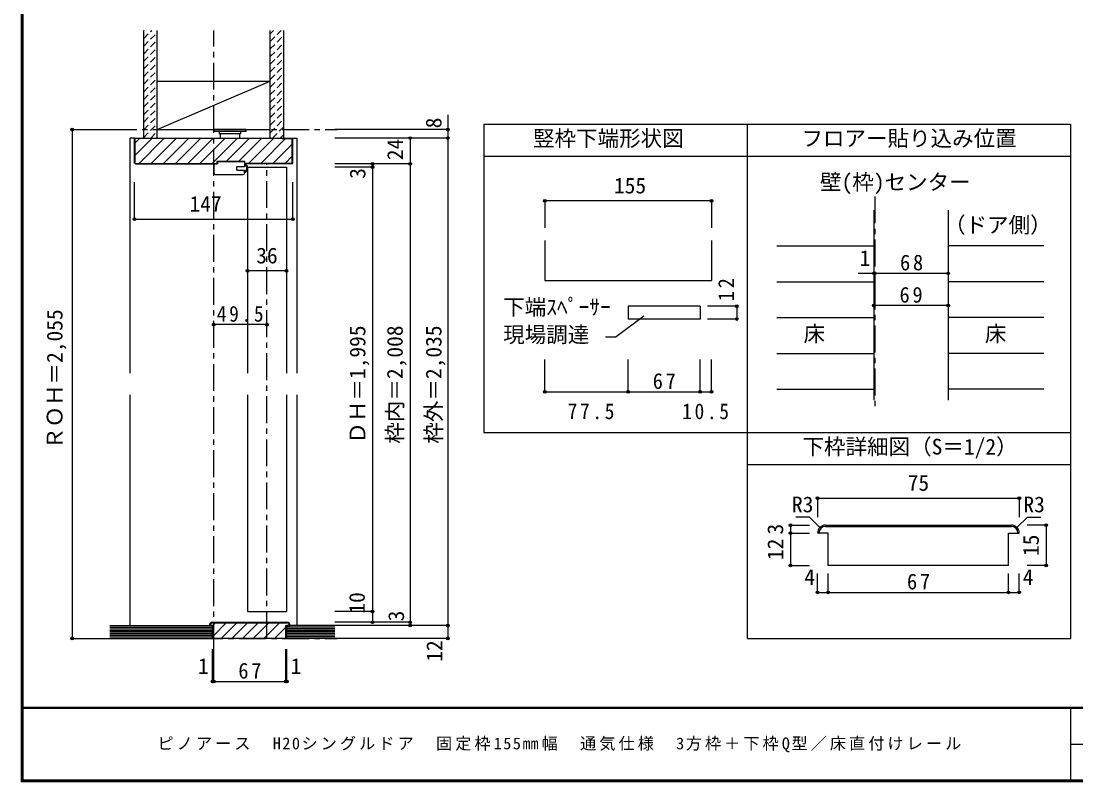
# Model space of a CAD drawing. Units: millimetres at full size, sheet at 1:5, with parts at other scales. Extents: x -973 to 977, y -718 to 696.
# Drawn here: x -973 to 7, y -701 to 6 of the extents above; entities that cross this region are included whole.
import ezdxf
from ezdxf.enums import TextEntityAlignment as Align

# ---------------------------------------------------------------- set-up
doc = ezdxf.new("R2010")
doc.units = ezdxf.units.MM
doc.header["$LTSCALE"] = 5
doc.header["$PDMODE"] = 32
doc.header["$PDSIZE"] = 2.5
doc.linetypes.add('CHAIN1', pattern=[8, 5, -1, 1, -1])
doc.linetypes.add('DASHED1', pattern=[1.8, 1.2, -0.6])
for name, color, linetype in [('0-0_補助線', 7, 'Continuous'), ('0-1_通り芯', 4, 'CHAIN1'), ('0-3_仕上げ', 7, 'Continuous'), ('0-4_枠', 3, 'Continuous'), ('0-6_扉', 6, 'Continuous'), ('0-7_金物', 7, 'Continuous'), ('0-A_文字', 3, 'Continuous'), ('0-B_寸法', 7, 'Continuous'), ('0-C_ハッチ', 4, 'DASHED1'), ('1-4_枠', 3, 'Continuous'), ('1-B_寸法', 7, 'Continuous'), ('F-1_枠', 6, 'Continuous'), ('F-A_文字', 7, 'Continuous')]:
    doc.layers.add(name, color=color, linetype=linetype)
doc.styles.add('ＭＳ ゴシック', font='')
doc.styles.get('ＭＳ ゴシック').set_extended_font_data('MS Gothic')

# ---------------------------------------------------------------- blocks, each defined once
blk = doc.blocks.new('04')
at = {"layer": '0-0_補助線'}
for p, q in [((-6.847, 15.914), (-6.847, -10.086)), ((-5.847, 16.914), (3.153, 16.914)), ((4.953, -11.086), (4.953, 13.914)), ((-2.747, -4.086), (-2.747, -11.086)), ((-5.847, -11.086), (-2.747, -11.086)), ((4.953, -11.086), (0.653, -11.086))]:
    blk.add_line(p, q, dxfattribs=at)
for points in [[(4.953, 13.914), (3.153, 13.914), (3.153, 16.914)], [(-2.747, -4.086), (0.653, -4.086), (0.653, -11.086)]]:
    blk.add_lwpolyline(points, dxfattribs=at)
for centre, radius, start, end in [((-5.847, 15.914), 1, 90, 180), ((-5.847, -10.086), 1, 180, 270), ((-0.812, -9.605), 4.487, 199.27145, 340.72856), ((-0.812, -9.605), 3.887, 202.39487, 337.60513)]:
    blk.add_arc(centre, radius, start, end, dxfattribs=at)

msp = doc.modelspace()

# ---------------------------------------------------------------- linework, layer by layer
at = {"layer": '0-0_補助線', "color": 3}
for p, q in [((-765.403, -126.5), (-765.403, -124.233)), ((-486.88, -197.826), (-486.88, -234.786)), ((-331.88, -197.826), (-331.88, -234.786)), ((-486.88, -234.786), (-331.88, -234.786))]:
    msp.add_line(p, q, dxfattribs=at)
at = {"layer": '0-0_補助線', "color": 4}
for p, q in [((-486.88, -160.894), (-486.88, -185.894)), ((-331.88, -160.894), (-486.88, -160.894)), ((-331.88, -160.894), (-331.88, -185.894)), ((-308.49, -258.695), (-335.572, -258.695)), ((-308.49, -258.695), (-308.49, -270.695)), ((-308.49, -270.695), (-335.572, -270.695)), ((-486.88, -338.343), (-486.88, -308.335)), ((-409.38, -338.343), (-409.38, -308.335)), ((-342.38, -338.343), (-342.38, -308.335)), ((-331.88, -338.343), (-331.88, -308.335)), ((-486.88, -338.343), (-409.38, -338.343)), ((-409.38, -338.343), (-342.38, -338.343)), ((-342.38, -338.343), (-331.88, -338.343))]:
    msp.add_line(p, q, dxfattribs=at)
at = {"layer": '0-0_補助線'}
for p, q in [((-409.38, -258.695), (-409.38, -270.695)), ((-342.38, -258.695), (-409.38, -258.695)), ((-342.38, -258.695), (-342.38, -270.695)), ((-394.726, -267.9), (-420.525, -287.249)), ((-342.38, -270.695), (-409.38, -270.695)), ((-430.37, -287.249), (-420.525, -287.249))]:
    msp.add_line(p, q, dxfattribs=at)
at = {"layer": '0-0_補助線', "color": 3}
msp.add_lwpolyline([(-765.403, -124.233), (-791.403, -124.233), (-791.403, -126.5)], dxfattribs=at)
at = {"layer": '0-0_補助線'}
for p in [(-486.88, -160.894), (-331.88, -160.894), (-308.49, -258.695), (-308.49, -270.695), (-486.88, -338.343), (-409.38, -338.343), (-342.38, -338.343), (-331.88, -338.343)]:
    msp.add_point(p, dxfattribs=at)
at = {"layer": '0-1_通り芯'}
for p, q in [((-794.398, -577.5), (-794.398, -2.5)), ((-890.833, -94.5), (-679.541, -94.5)), ((-744.898, -567.5), (-744.898, -126.5)), ((-180.105, -156.725), (-180.105, -355.75)), ((-890.833, -567.5), (-679.541, -567.5))]:
    msp.add_line(p, q, dxfattribs=at)
at = {"layer": '0-1_通り芯', "linetype": 'Continuous'}
msp.add_line((-744.898, -275.882), (-794.398, -275.882), dxfattribs=at)
at = {"layer": '0-1_通り芯', "color": 7}
for p in [(-794.398, -275.882), (-744.898, -275.882)]:
    msp.add_point(p, dxfattribs=at)
at = {"layer": '0-3_仕上げ', "color": 2}
for p, q in [((-859.398, -102.5), (-859.398, -2.5)), ((-846.898, -102.5), (-846.898, -2.5)), ((-741.898, -102.5), (-741.898, -2.5)), ((-729.398, -102.5), (-729.398, -2.5)), ((-890.833, -555.5), (-795.398, -555.5)), ((-795.398, -567.5), (-795.398, -555.5)), ((-726.398, -567.5), (-726.398, -555.5)), ((-681.898, -555.5), (-726.398, -555.5)), ((-890.833, -567.5), (-795.398, -567.5)), ((-681.898, -567.5), (-726.398, -567.5))]:
    msp.add_line(p, q, dxfattribs=at)
at = {"layer": '0-3_仕上げ'}
for p, q in [((-846.898, -94.5), (-741.898, -49.5)), ((-890.833, -557), (-795.398, -557)), ((-890.833, -558.5), (-795.398, -558.5)), ((-681.898, -557), (-726.398, -557)), ((-681.898, -558.5), (-726.398, -558.5)), ((-890.833, -560), (-795.398, -560)), ((-890.833, -561.5), (-795.398, -561.5)), ((-890.833, -563), (-795.398, -563)), ((-890.833, -564.5), (-795.398, -564.5)), ((-890.833, -566), (-795.398, -566)), ((-681.898, -560), (-726.398, -560)), ((-681.898, -561.5), (-726.398, -561.5)), ((-681.898, -563), (-726.398, -563)), ((-681.898, -564.5), (-726.398, -564.5)), ((-681.898, -566), (-726.398, -566))]:
    msp.add_line(p, q, dxfattribs=at)
at = {"layer": '0-3_仕上げ', "color": 3}
for p, q in [((-846.898, -49.5), (-741.898, -49.5)), ((-846.898, -94.5), (-741.898, -94.5))]:
    msp.add_line(p, q, dxfattribs=at)
at = {"layer": '0-3_仕上げ', "color": 4}
for p, q in [((-271.08, -202.801), (-181.105, -202.801)), ((-23.135, -202.801), (-112.105, -202.801)), ((-271.08, -236.103), (-181.105, -236.103)), ((-23.135, -236.103), (-112.105, -236.103)), ((-271.08, -269.404), (-181.105, -269.404)), ((-23.135, -269.404), (-112.105, -269.404)), ((-271.08, -302.706), (-181.105, -302.706)), ((-23.135, -302.706), (-112.105, -302.706)), ((-271.08, -336.007), (-181.105, -336.007)), ((-23.135, -336.007), (-112.105, -336.007))]:
    msp.add_line(p, q, dxfattribs=at)
at = {"layer": '0-4_枠', "color": 4}
for p, q in [((-867.898, -102.5), (-871.898, -102.5)), ((-871.898, -321), (-871.898, -102.5)), ((-867.898, -102.5), (-871.898, -102.5)), ((-720.898, -102.5), (-716.898, -102.5)), ((-720.898, -102.5), (-716.898, -102.5)), ((-716.898, -321), (-716.898, -102.5)), ((-871.898, -555.5), (-871.898, -341)), ((-716.898, -555.5), (-716.898, -341))]:
    msp.add_line(p, q, dxfattribs=at)
at = {"layer": '0-4_枠'}
for p, q in [((-867.898, -102.5), (-720.898, -102.5)), ((-867.898, -102.5), (-720.898, -102.5)), ((-867.399, -125.586), (-867.399, -103)), ((-857.898, -103), (-867.399, -103)), ((-857.898, -102.5), (-857.898, -103)), ((-730.898, -103), (-730.898, -102.5)), ((-730.898, -103), (-721.398, -103)), ((-721.398, -125.586), (-721.398, -103)), ((-866.984, -126), (-867.399, -125.586)), ((-867.191, -126.5), (-791.403, -126.5)), ((-866.984, -126), (-791.403, -126)), ((-721.813, -126), (-765.403, -126)), ((-721.606, -126.5), (-765.403, -126.5)), ((-721.813, -126), (-721.398, -125.586)), ((-181.105, -169.5), (-181.105, -346.007)), ((-112.105, -169.5), (-112.105, -346.007)), ((-794.398, -555.5), (-798.398, -555.5)), ((-795.398, -552.5), (-726.398, -552.5)), ((-795.398, -553), (-726.398, -553)), ((-794.398, -567.5), (-794.398, -555.5)), ((-727.398, -567.5), (-794.398, -567.5))]:
    msp.add_line(p, q, dxfattribs=at)
for points in [[(-867.191, -126.5), (-867.898, -125.793), (-867.898, -102.5)], [(-721.606, -126.5), (-720.898, -125.793), (-720.898, -102.5)], [(-727.398, -567.5), (-727.398, -555.5), (-723.398, -555.5)]]:
    msp.add_lwpolyline(points, dxfattribs=at)
for centre, radius, start, end in [((-795.398, -555.5), 3, 90, 180), ((-795.398, -555.5), 2.5, 90, 180), ((-726.398, -555.5), 3, 0, 90), ((-726.398, -555.5), 2.5, 0, 90)]:
    msp.add_arc(centre, radius, start, end, dxfattribs=at)
at = {"layer": '0-6_扉'}
for p, q in [((-762.898, -129.5), (-726.898, -129.5)), ((-762.898, -129.5), (-762.898, -321)), ((-726.898, -129.5), (-726.898, -321)), ((-762.898, -341), (-762.898, -542.5)), ((-726.898, -341), (-726.898, -542.5)), ((-762.898, -542.5), (-726.898, -542.5))]:
    msp.add_line(p, q, dxfattribs=at)
at = {"layer": '0-7_金物'}
for p, q in [((-794.398, -94.5), (-794.398, -96.5)), ((-764.398, -94.5), (-794.398, -94.5)), ((-764.398, -96.5), (-794.398, -96.5)), ((-789.398, -96.5), (-789.398, -98.5)), ((-769.398, -96.5), (-769.398, -98.5)), ((-764.398, -94.5), (-764.398, -96.5)), ((-769.398, -98.5), (-789.398, -98.5)), ((-788.398, -98.5), (-788.398, -102.5)), ((-770.398, -98.5), (-770.398, -102.5))]:
    msp.add_line(p, q, dxfattribs=at)
at = {"layer": '0-A_文字'}
for p, q in [((-543.347, -89.5), (-298.347, -89.5)), ((-298.347, -567.5), (-298.347, -89.5)), ((-298.347, -89.5), (1.653, -89.5)), ((1.653, -89.5), (1.653, -567.5)), ((-298.347, -119.5), (-543.347, -119.5)), ((1.653, -119.5), (-298.347, -119.5)), ((-298.347, -376.007), (1.653, -376.007)), ((-298.347, -406.007), (1.653, -406.007)), ((-298.347, -567.5), (1.653, -567.5))]:
    msp.add_line(p, q, dxfattribs=at)
msp.add_lwpolyline([(-543.347, -89.5), (-543.347, -376.007), (-298.347, -376.007)], dxfattribs=at)
at = {"layer": '0-B_寸法', "color": 4}
for p, q in [((-576.898, -80.783), (-576.898, -567.5)), ((-925.833, -94.5), (-890.833, -94.5)), ((-925.833, -94.5), (-925.833, -567.5)), ((-576.898, -94.5), (-681.898, -94.5)), ((-576.898, -102.5), (-681.898, -102.5)), ((-576.898, -102.5), (-681.898, -102.5)), ((-611.898, -102.5), (-611.898, -555.5)), ((-611.898, -126.5), (-681.898, -126.5)), ((-646.898, -126.5), (-646.898, -552.5)), ((-646.898, -129.5), (-681.898, -129.5)), ((-867.898, -177.922), (-867.898, -143.4)), ((-720.898, -177.922), (-720.898, -143.4)), ((-867.898, -177.922), (-720.898, -177.922)), ((-726.898, -225.882), (-762.898, -225.882)), ((-195.714, -228.19), (-180.105, -228.19)), ((-181.105, -228.19), (-181.105, -258.19)), ((-180.105, -228.19), (-180.105, -258.19)), ((-180.105, -228.19), (-112.105, -228.19)), ((-112.105, -258.19), (-181.105, -258.19)), ((-646.898, -542.5), (-681.898, -542.5)), ((-611.898, -552.5), (-681.898, -552.5)), ((-576.898, -555.5), (-681.898, -555.5)), ((-925.833, -567.5), (-890.833, -567.5)), ((-576.898, -567.5), (-681.898, -567.5)), ((-795.398, -607.5), (-795.398, -577.5)), ((-794.398, -607.5), (-794.398, -577.5)), ((-727.398, -607.5), (-727.398, -577.5)), ((-726.398, -607.5), (-726.398, -577.5)), ((-795.398, -607.5), (-794.398, -607.5)), ((-794.398, -607.5), (-727.398, -607.5)), ((-727.398, -607.5), (-726.398, -607.5))]:
    msp.add_line(p, q, dxfattribs=at)
at = {"layer": '0-B_寸法'}
for p in [(-925.833, -94.5), (-576.898, -94.5), (-611.898, -102.5), (-576.898, -102.5), (-576.898, -102.5), (-646.898, -126.5), (-611.898, -126.5), (-646.898, -129.5), (-867.898, -177.922), (-720.898, -177.922), (-762.898, -225.882), (-726.898, -225.882), (-181.105, -228.19), (-180.105, -228.19), (-112.105, -228.19), (-181.105, -258.19), (-112.105, -258.19), (-646.898, -542.5), (-646.898, -552.5), (-611.898, -552.5), (-611.898, -555.5), (-576.898, -555.5), (-925.833, -567.5), (-576.898, -567.5), (-795.398, -607.5), (-794.398, -607.5), (-727.398, -607.5), (-726.398, -607.5)]:
    msp.add_point(p, dxfattribs=at)
at = {"layer": '0-C_ハッチ'}
for p, q in [((-859.398, -2.898), (-859.001, -2.5)), ((-859.398, -9.969), (-851.93, -2.5)), ((-859.398, -17.04), (-846.898, -4.54)), ((-741.898, -12.677), (-731.722, -2.5)), ((-741.898, -5.606), (-738.793, -2.5)), ((-741.898, -19.748), (-729.398, -7.248)), ((-859.398, -24.111), (-846.898, -11.611)), ((-859.398, -31.182), (-846.898, -18.682)), ((-741.898, -26.819), (-729.398, -14.319)), ((-859.398, -38.253), (-846.898, -25.753)), ((-741.898, -33.89), (-729.398, -21.39)), ((-741.898, -40.961), (-729.398, -28.461)), ((-859.398, -45.324), (-846.898, -32.824)), ((-741.898, -48.032), (-729.398, -35.532)), ((-859.398, -52.395), (-846.898, -39.895)), ((-859.398, -59.466), (-846.898, -46.966)), ((-741.898, -55.103), (-729.398, -42.603)), ((-859.398, -66.537), (-846.898, -54.037)), ((-741.898, -62.174), (-729.398, -49.674)), ((-741.898, -69.246), (-729.398, -56.746)), ((-859.398, -73.608), (-846.898, -61.108)), ((-859.398, -80.679), (-846.898, -68.179)), ((-741.898, -76.317), (-729.398, -63.817)), ((-859.398, -87.751), (-846.898, -75.251)), ((-741.898, -83.388), (-729.398, -70.888)), ((-741.898, -90.459), (-729.398, -77.959)), ((-859.398, -94.822), (-846.898, -82.322)), ((-741.898, -97.53), (-729.398, -85.03)), ((-859.398, -101.893), (-846.898, -89.393)), ((-852.935, -102.5), (-846.898, -96.464)), ((-739.798, -102.5), (-729.398, -92.101)), ((-732.727, -102.5), (-729.398, -99.172))]:
    msp.add_line(p, q, dxfattribs=at)
at = {"layer": '0-C_ハッチ', "linetype": 'Continuous'}
for p, q in [((-867.399, -118.306), (-851.593, -102.5)), ((-867.399, -106.992), (-863.406, -103)), ((-863.779, -126), (-840.279, -102.5)), ((-852.465, -126), (-828.965, -102.5)), ((-841.151, -126), (-817.651, -102.5)), ((-829.838, -126), (-806.338, -102.5)), ((-818.524, -126), (-795.024, -102.5)), ((-807.21, -126), (-783.71, -102.5)), ((-795.896, -126), (-772.396, -102.5)), ((-782.816, -124.233), (-761.083, -102.5)), ((-771.502, -124.233), (-749.769, -102.5)), ((-761.955, -126), (-738.455, -102.5)), ((-750.641, -126), (-727.641, -103)), ((-739.328, -126), (-721.398, -108.071)), ((-728.014, -126), (-721.398, -119.385)), ((-795.134, -555.5), (-792.634, -553)), ((-794.398, -564.664), (-782.734, -553)), ((-787.335, -567.5), (-772.835, -553)), ((-777.435, -567.5), (-762.935, -553)), ((-767.536, -567.5), (-753.036, -553)), ((-757.636, -567.5), (-743.136, -553)), ((-747.737, -567.5), (-733.237, -553)), ((-737.837, -567.5), (-727.398, -557.061))]:
    msp.add_line(p, q, dxfattribs=at)
at = {"layer": '1-4_枠'}
for p, q in [((-223.415, -469.688), (-233.415, -469.688)), ((-225.915, -462.188), (-53.415, -462.188)), ((-225.915, -463.438), (-53.414, -463.438)), ((-223.415, -499.688), (-223.415, -469.688)), ((-55.915, -469.688), (-45.915, -469.688)), ((-55.915, -499.688), (-55.915, -469.688)), ((-55.915, -499.688), (-223.415, -499.688))]:
    msp.add_line(p, q, dxfattribs=at)
for centre, radius, start, end in [((-225.915, -469.688), 7.5, 90, 180), ((-225.915, -469.688), 6.25, 90, 180), ((-53.415, -469.688), 7.5, 0, 90), ((-53.415, -469.688), 6.25, 0, 90)]:
    msp.add_arc(centre, radius, start, end, dxfattribs=at)
at = {"layer": '1-B_寸法', "color": 4}
for p, q in [((-233.415, -437.188), (-233.415, -454.688)), ((-233.415, -437.188), (-45.915, -437.188)), ((-45.915, -437.188), (-45.915, -454.688)), ((-240.915, -454.688), (-253.415, -454.688)), ((-231.218, -464.385), (-240.915, -454.688)), ((-48.111, -464.385), (-38.414, -454.688)), ((-38.415, -454.688), (-25.915, -454.688)), ((-258.415, -462.188), (-240.915, -462.188)), ((-258.415, -469.688), (-240.915, -469.688)), ((-20.915, -462.188), (-38.628, -462.188)), ((-20.915, -462.188), (-20.915, -499.688)), ((-20.915, -499.688), (-38.628, -499.688)), ((-233.415, -524.688), (-233.415, -507.188)), ((-223.415, -524.688), (-223.415, -507.188)), ((-55.915, -524.688), (-55.915, -507.188)), ((-45.915, -524.688), (-45.915, -507.188)), ((-233.415, -524.688), (-45.915, -524.688))]:
    msp.add_line(p, q, dxfattribs=at)
msp.add_lwpolyline([(-258.415, -462.188), (-258.415, -499.688), (-240.915, -499.688)], dxfattribs=at)
at = {"layer": '1-B_寸法'}
for p in [(-233.415, -437.188), (-45.915, -437.188), (-258.415, -462.188), (-258.415, -469.688), (-20.915, -462.188), (-258.415, -499.688), (-20.915, -499.688), (-233.415, -524.688), (-223.415, -524.688), (-55.915, -524.688), (-45.915, -524.688)]:
    msp.add_point(p, dxfattribs=at)
at = {"layer": 'F-1_枠'}
for p, q in [((-973.347, 695.833), (-973.347, -700.833)), ((-972.514, 695.833), (-972.514, -700.833)), ((-971.68, 695.833), (-971.68, -700.833)), ((976.653, -631.667), (-973.347, -631.667)), ((976.653, -632.5), (-973.347, -632.5)), ((1.653, -632.5), (1.653, -699.167)), ((1.653, -665.833), (974.986, -665.834)), ((976.653, -699.167), (-973.347, -699.167)), ((976.653, -700), (-973.347, -700)), ((976.653, -700.833), (-973.347, -700.833))]:
    msp.add_line(p, q, dxfattribs=at)

# ---------------------------------------------------------------- block references
at = {"layer": '0-0_補助線', "rotation": 90}
msp.add_blockref('04', (-776.989, -129.653), dxfattribs=at)

# ---------------------------------------------------------------- texts
at = {"layer": '0-0_補助線', "style": 'ＭＳ ゴシック'}
for s, p in [('155', (-422.564, -158.394)), ('下端ｽﾍﾟｰｻｰ', (-525.462, -271.298)), ('現場調達', (-525.462, -296.893))]:
    msp.add_text(s, height=14.66, dxfattribs=at).set_placement(p, align=Align.BOTTOM_LEFT)
at = {"layer": '0-0_補助線', "insert": (-310.99, -254.122), "char_height": 14.66, "attachment_point": 7, "rotation": 90, "style": 'ＭＳ ゴシック'}
msp.add_mtext('\\T1.27;\\W0.95;12', dxfattribs=at)
at = {"layer": '0-0_補助線', "char_height": 14.66, "attachment_point": 7, "style": 'ＭＳ ゴシック'}
for s, insert in [('\\T1.27;\\W0.95;67', (-386.505, -335.843)), ('\\T1.28;\\W0.9;77.5', (-465.578, -363.969)), ('\\T1.28;\\W0.9;10.5', (-359.106, -363.969))]:
    msp.add_mtext(s, dxfattribs=dict(at, insert=insert))
at = {"layer": '0-1_通り芯', "color": 7, "insert": (-791.523, -273.382), "char_height": 14.66, "attachment_point": 7, "style": 'ＭＳ ゴシック'}
msp.add_mtext('\\T1.28;\\W0.9;49.5', dxfattribs=at)
at = {"layer": '0-A_文字', "color": 7, "style": 'ＭＳ ゴシック'}
for s, p in [('竪枠下端形状図', (-497.722, -114.5)), ('フロアー貼り込み位置', (-248.347, -114.5)), ('壁(枠)センター', (-231.08, -155.091)), ('（ドア側）', (-115.849, -194.895)), ('床', (-246.364, -296.055)), ('床', (-77.887, -296.055)), ('下枠詳細図（S＝1/2）', (-247.356, -401.007))]:
    msp.add_text(s, height=14.66, dxfattribs=at).set_placement(p, align=Align.BOTTOM_LEFT)
at = {"layer": '0-B_寸法', "style": 'ＭＳ ゴシック'}
for s, p in [('8', (-578.383, -93.45)), ('24', (-614.115, -123.071)), ('3', (-649.061, -140.385)), ('ＲＯＨ＝2,055', (-930.474, -391.5)), ('ＤＨ＝1,995', (-649.079, -386.5)), ('枠内＝2,008', (-614.398, -386.5)), ('枠外＝2,035', (-578.384, -386.5)), ('10', (-649.607, -544.466)), ('3', (-613.183, -551.65)), ('12', (-577.723, -589.204))]:
    msp.add_text(s, height=14.66, rotation=90, dxfattribs=at).set_placement(p, align=Align.BOTTOM_LEFT)
for s, p in [('147', (-816.898, -175.422)), ('36', (-754.898, -223.382)), ('1', (-194.362, -225.69)), ('1', (-808.898, -605)), ('1', (-722.898, -605))]:
    msp.add_text(s, height=14.66, dxfattribs=at).set_placement(p, align=Align.BOTTOM_LEFT)
at = {"layer": '0-B_寸法', "char_height": 14.66, "attachment_point": 7, "style": 'ＭＳ ゴシック'}
for s, insert in [('\\T1.27;\\W0.95;68', (-156.73, -225.69)), ('\\T1.27;\\W0.95;69', (-157.23, -255.69)), ('\\T1.27;\\W0.95;67', (-771.523, -605))]:
    msp.add_mtext(s, dxfattribs=dict(at, insert=insert))
at = {"layer": '1-B_寸法', "style": 'ＭＳ ゴシック'}
for s, p in [('75', (-149.665, -434.688)), ('R3', (-257.165, -454.688)), ('R3', (-42.165, -454.688)), ('4', (-245.702, -522.188)), ('4', (-42.727, -522.188))]:
    msp.add_text(s, height=14.66, dxfattribs=at).set_placement(p, align=Align.BOTTOM_LEFT)
for s, p in [('3', (-260.915, -470.938)), ('12', (-260.915, -494.688)), ('15', (-23.415, -490.938))]:
    msp.add_text(s, height=14.66, rotation=90, dxfattribs=at).set_placement(p, align=Align.BOTTOM_LEFT)
at = {"layer": '1-B_寸法', "insert": (-150.29, -522.188), "char_height": 14.66, "attachment_point": 7, "style": 'ＭＳ ゴシック'}
msp.add_mtext('\\T1.27;\\W0.95;67', dxfattribs=at)
at = {"layer": 'F-A_文字', "insert": (-846.68, -673.333), "char_height": 11, "attachment_point": 7, "style": 'ＭＳ ゴシック'}
msp.add_mtext('\\T1.19;ピノアース\u3000H20シングルドア\u3000固定枠155㎜幅\u3000通気仕様\u30003方枠＋下枠Q型／床直付けレール', dxfattribs=at)

doc.saveas('drawing.dxf')
